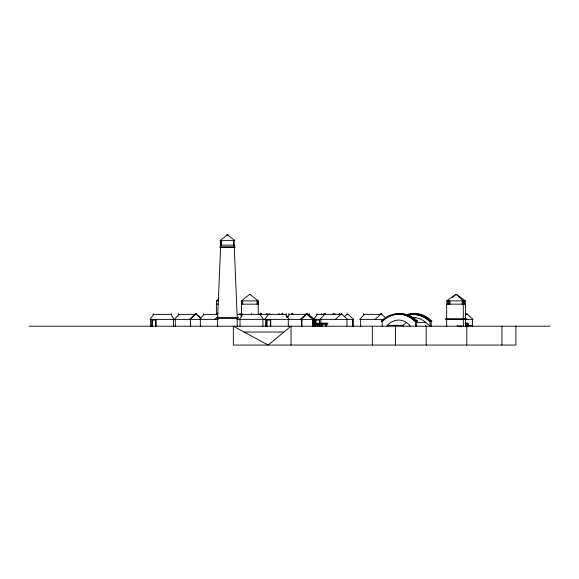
<?xml version="1.0" encoding="UTF-8"?>
<svg xmlns="http://www.w3.org/2000/svg" width="579" height="579" viewBox="0 0 579 579"><rect width="100%" height="100%" fill="white"/><g stroke="black" fill="none" stroke-linecap="round" stroke-linejoin="round"><path stroke-width="0.87" d="M217.639 317.466L220.57 247.551M278.39 314.122L278.926 313.644L279.396 314.042M338.773 314.122L339.301 313.644L339.772 314.042M261.505 314.079L260.782 313.159M282.936 314.173L282.277 313.159L281.647 314.079M325.724 314.173L325.065 313.159L324.435 314.079M334.228 314.173L333.562 313.159L332.939 314.079M266.188 314.042L266.789 313.652L267.187 314.122M291.389 314.042L291.859 313.644L292.395 314.122M291.99 314.042L292.453 313.644L292.988 314.122M317.516 324.435L317.068 325.507L317.965 325.507L317.516 323.22M322.054 324.435L321.606 325.507L322.51 325.507L322.054 323.22M326.028 324.435L325.572 325.507L326.476 325.507L326.028 323.22M260.072 313.637L260.528 313.232M468.397 326.194L468.397 325.659L465.957 326.194L467.571 325.507L468.252 323.22L465.089 323.22M239.424 319.384L242.702 314.375L268.316 314.375M264.719 319.384L268.461 314.375L285.599 314.375L288.878 319.384M313.644 319.384L317.386 314.375L323.704 314.375M468.252 324.435L465.965 326.194M260.376 313.34L260.116 314.173M199.422 319.384L204.155 314.375L217.646 314.375M286.721 317.509L289.674 314.375L305.864 314.375L300.298 319.384M319.948 319.384L324.674 314.375L341.994 314.375L347.559 319.384M452.597 297.403L455.76 294.487M214.78 319.384L217.87 316.604M300.993 319.384L306.559 314.375L307.688 314.375L313.253 319.384L313.29 326.194M335.299 319.384L340.865 314.375M344.476 316.604L346.951 314.375L348.073 314.375L353.639 319.384L236.768 319.384M375.083 319.384L380.649 314.375M465.14 315.49L466.377 314.375L467.506 314.375L473.072 319.384L445.403 319.384L445.403 318.725L466.681 318.725L466.681 319.384M218.449 299.155L216.401 300.906L218.138 300.906M249.506 294.487L241.443 300.906L258.256 300.906L250.193 294.487M227.25 234.922L219.948 240.618L234.915 240.618L227.612 234.922M455.673 294.487L446.655 300.906L465.458 300.906L456.44 294.487M313.311 319.384L314.904 318.718M226.78 234.922L228.061 234.922M249.223 294.487L250.49 294.487M455.427 294.487L456.693 294.487M218.138 304.149L216.401 304.149L216.401 314.44M237.477 314.375L240.176 314.375L241.95 316.257M218.37 319.384L189.919 319.384L195.485 314.375L196.607 314.375L200.942 318.269M383.841 319.384L359.725 319.384L364.459 314.375L381.778 314.375L386.106 318.269M301.948 319.738L301.442 319.738L301.442 326.194M301.442 319.926L302.151 319.926M352.481 319.926L353.197 319.926M313.818 320.049L314.592 320.049M313.818 320.375L314.267 320.375M313.818 320.65L314.267 320.65M415.519 320.527L415.519 321.497A38.684 28.436 90 0 0 382.212 321.497L381.51 321.497L381.51 320.527L381.908 320.527A40.588 29.833 -90 0 1 415.194 320.527L417.3 320.527L417.3 321.497L415.194 321.497A38.684 28.436 -90 0 0 381.908 321.497M416.822 322.452L425.789 322.452L430.081 326.194L430.067 320.527M314.267 322.995L313.818 322.995L314.158 325.391M465.147 323.422L467.702 323.22M387.358 326.194L387.358 325.333L403.035 325.333A24.868 18.275 -90 0 1 406.465 322.452M467.571 325.507L465.516 324.131M467.123 325.659L472.478 325.659M459.632 326.049L460.529 326.049M28.95 326.194L550.05 326.194M244.143 332.042L283.942 332.042M457.157 325.622L458.684 326.194M286.627 316.047L288.299 316.713M260.955 313.196L261.361 313.543M217.986 313.391L217.147 313.232L216.836 314.173M308.317 314.375L313.883 319.384M306.993 314.375L310.699 317.712M196.382 314.375L200.718 318.269M456.353 294.487L463.309 300.906L463.309 318.725M308.643 314.375L313.369 319.384M259.848 314.375L263.59 319.384M234.285 247.551L237.216 317.466M515.889 326.194L515.889 345.055L233.344 345.055L233.344 326.194L268.164 345.055L291.034 326.194L291.034 345.055M501.957 326.194L501.957 345.055M472.478 319.384L472.478 326.194M468.208 325.659L468.208 326.042L466.37 326.042L466.37 325.659M466.768 326.194L466.768 345.055M465.458 318.725L465.458 304.149L446.655 304.149L446.655 318.725M465.458 319.384L465.458 326.194M465.205 300.906L465.205 304.149M464.264 318.725L464.264 319.384M464.206 300.906L464.206 304.149M463.309 319.384L463.309 326.194M462.194 300.906L462.194 304.149M461.767 325.659L461.767 326.194M449.919 300.906L449.919 304.149M448.913 300.906L448.913 304.149M447.98 300.906L447.98 304.149M446.908 300.906L446.908 304.149M446.655 319.384L446.655 326.194M446.554 318.725L446.554 319.384M431.174 321.497L431.174 326.194M426.187 326.194L426.187 345.055M425.529 325.333L425.529 326.194M416.627 321.497L416.627 326.194M415.498 321.497L415.498 326.194M409.852 326.194L409.852 325.333A24.868 18.275 -90 0 0 387.358 325.333M403.035 325.333L403.035 326.194M395.435 326.194L395.435 345.055M382.212 321.497L382.212 326.194M381.279 313.572L381.279 314.715M372.333 326.194L372.333 345.055M363.663 313.572L363.663 314.73M360.652 319.384L360.652 326.194M353.197 326.194L353.197 319.738L352.481 319.738L352.481 326.194M352.691 319.384L352.691 326.194M346.966 319.384L346.966 326.194M341.501 313.572L341.501 314.151M339.345 313.572L339.345 314.151M335.096 313.644L335.096 314.122M323.885 313.572L323.885 314.73M321.729 313.572L321.729 314.151M320.867 319.384L320.867 326.194M319.659 326.194L319.659 319.738L315.671 319.738L315.671 326.194M319.47 326.194L319.47 319.926L315.852 319.926L315.852 326.194M316.851 313.644L316.851 314.65M314.592 326.194L314.592 319.825L313.818 319.825L313.818 326.194M312.66 319.384L312.66 326.194M309.432 313.572L309.432 314.73M306.494 313.572L306.494 314.151M301.948 319.384L301.948 326.194M291.816 313.572L291.816 314.151M288.885 313.572L288.885 314.73M288.284 319.384L288.284 326.194M286.164 313.644L286.164 314.65M270.726 326.194L270.726 319.738L266.738 319.738L266.738 326.194M270.545 326.194L270.545 319.926L266.926 319.926L266.926 326.194M269.778 313.644L269.778 314.122M267.925 313.644L267.925 314.65M265.399 319.384L265.399 326.194M262.902 319.384L262.902 326.194M260.384 313.644L260.384 314.65M258.256 314.44L258.256 304.149L241.443 304.149L241.443 317.01M257.076 300.906L257.047 304.149M251.539 313.644L251.539 314.122M242.681 300.906L242.659 304.149M242.138 313.644L242.138 314.65M241.624 300.906L241.646 304.149M240.965 313.572L240.965 314.73M240.024 319.384L240.024 326.194M239.836 313.572L239.836 314.151M237.216 318.407L237.224 326.194M234.285 246.77L234.285 245.112L220.57 245.112L220.57 246.77M234.162 240.618L234.198 245.112M233.576 240.618L233.54 245.112M221.373 240.618L221.301 245.112M220.838 240.618L220.838 245.112M220.715 240.618L220.715 245.112M217.639 318.407L217.639 326.194M216.524 300.906L216.532 304.149M203.359 313.572L203.359 314.73M200.348 319.384L200.348 326.194M195.89 313.572L195.89 314.151M190.513 319.384L190.513 326.194M178.274 313.572L178.274 314.73M175.263 319.384L175.263 326.194M173.526 319.384L173.526 326.194M171.413 313.644L171.413 314.65M155.975 326.194L155.975 319.738L151.988 319.738L151.988 326.194M155.787 326.194L155.787 319.926L152.168 319.926L152.168 326.194M153.174 313.644L153.174 314.65M150.649 319.384L150.649 326.194M407.247 314.361A40.298 29.623 -90 0 1 429.741 320.527L431.746 320.527L431.746 321.497L429.741 321.497A39.879 29.312 -90 0 0 407.24 315.251M410.366 314.013A40.298 29.623 -90 0 1 431.413 320.527M408.304 315.063A39.879 29.312 -90 0 1 430.081 321.497M412.299 317.726A30.361 22.313 -90 0 1 425.789 322.452M395.927 314.071A40.588 29.833 -90 0 1 416.967 320.527M195.55 314.042C196.274 315.939 196.976 312.602 195.55 314.042M347.016 314.042C347.74 315.939 348.442 312.602 347.016 314.042M195.34 313.992C195.854 315.953 196.918 312.711 195.34 313.992M305.951 313.992C306.465 315.953 307.521 312.711 305.951 313.992M306.646 313.992C307.159 315.953 308.216 312.711 306.646 313.992M307.275 313.992C307.789 315.953 308.846 312.711 307.275 313.992M340.951 313.992C341.465 315.953 342.522 312.711 340.951 313.992M380.729 313.992C381.243 315.953 382.306 312.711 380.729 313.992M466.464 313.992C466.978 315.953 468.035 312.711 466.464 313.992M319.478 323.22L317.516 326.194L315.555 323.22L319.478 323.22M324.023 323.22L322.054 326.194L320.093 323.22L327.989 323.22L326.028 326.194L324.059 323.22M153.71 314.375L149.961 319.384L174.127 319.384L170.848 314.375L153.71 314.375M179.07 314.375L174.337 319.384L189.695 319.384L195.261 314.375L179.07 314.375M234.915 246.77L219.948 246.77L219.948 247.551L234.915 247.551L234.915 246.77M238.114 317.466L217.074 317.466L217.074 318.407L238.114 318.407L238.114 317.466M314.332 326.194L314.332 319.384L314.267 326.194M258.118 304.149L258.118 300.906L258.089 304.149"/></g></svg>
